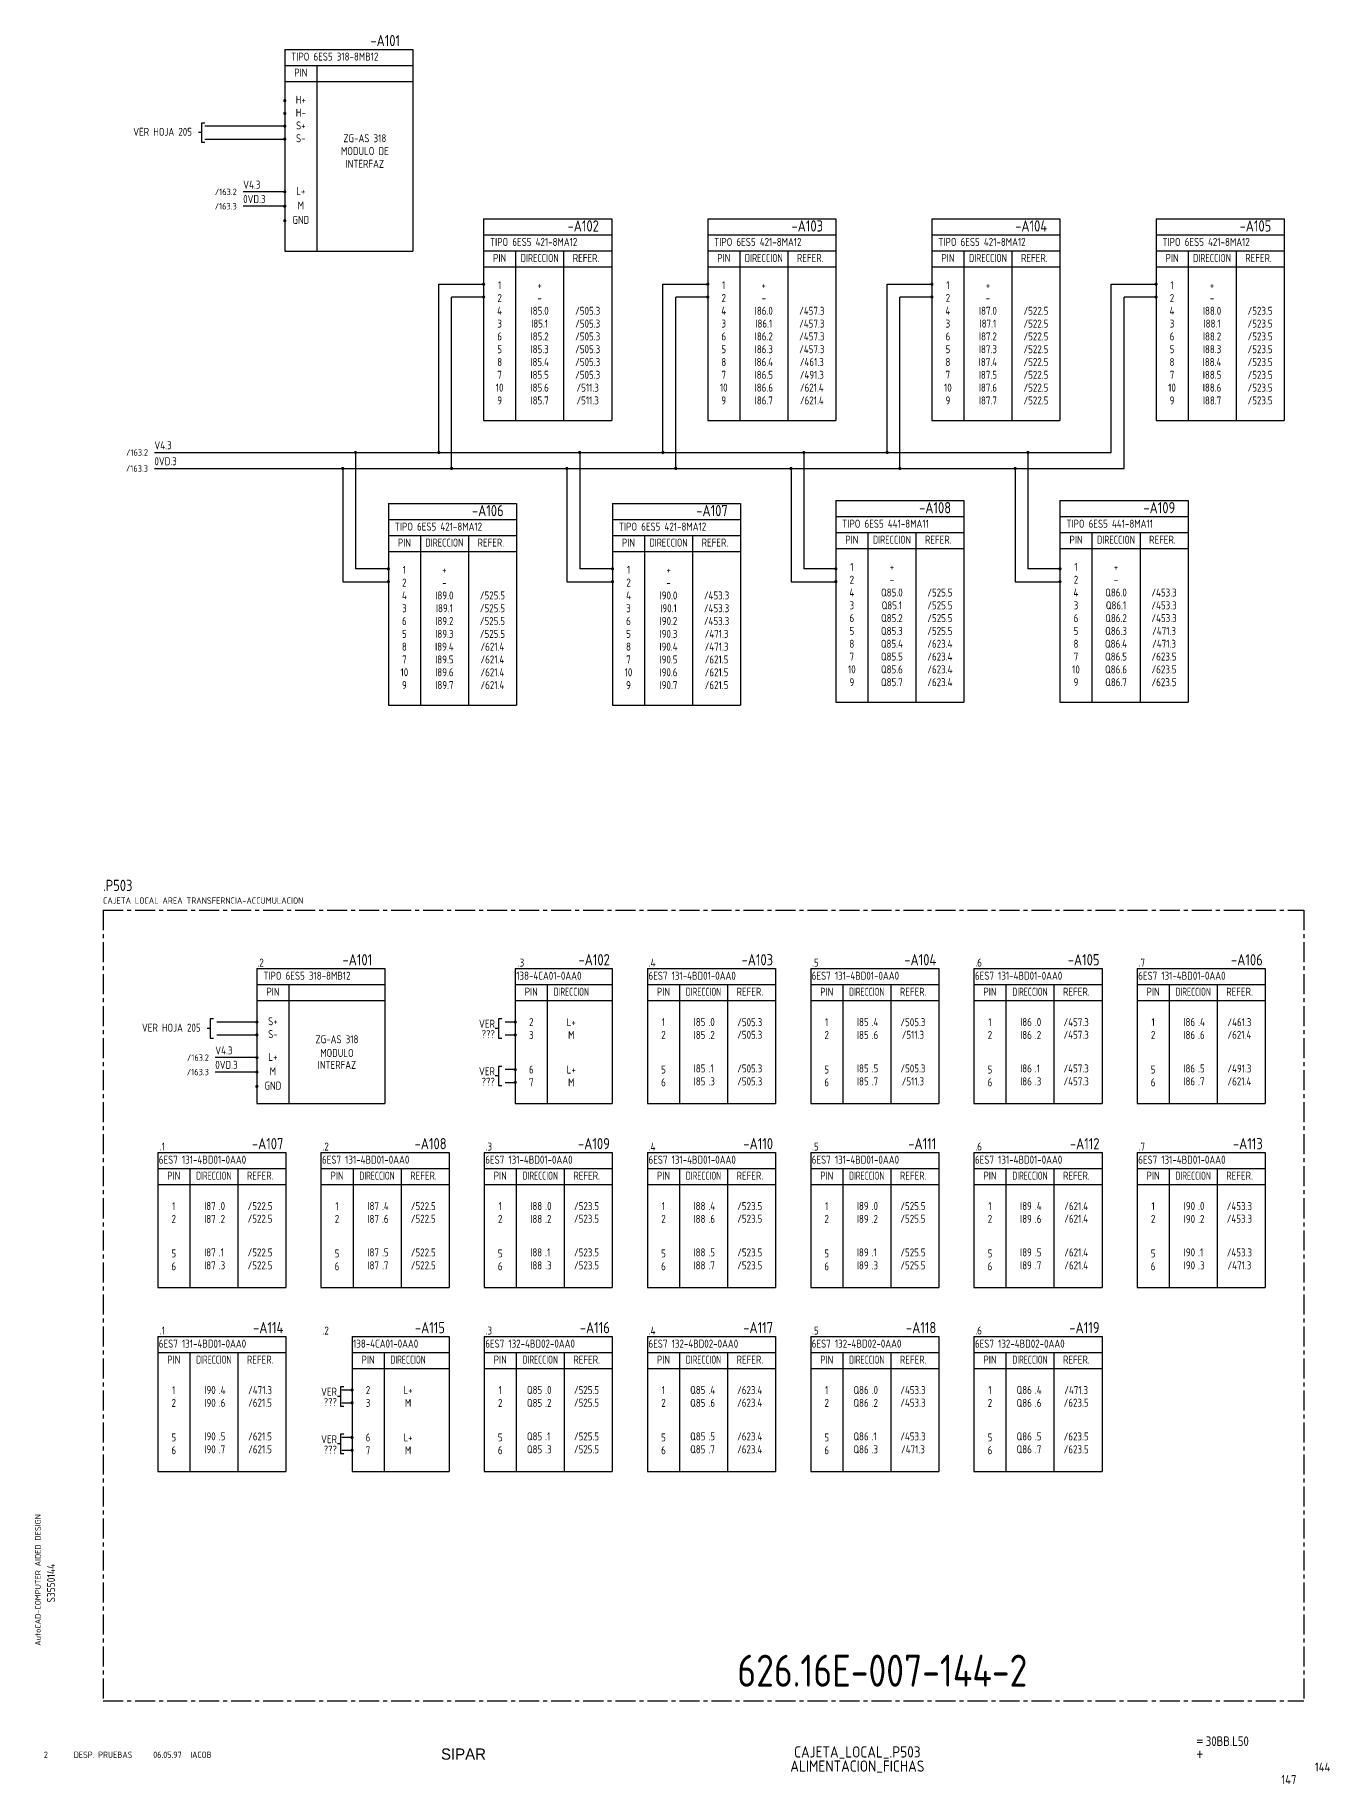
# Model space of a CAD drawing. Extents: x 10 to 1017, y 6 to 552.
# Drawn here: x 613 to 1017, y 6 to 552 of the extents above; entities that cross this region are included whole.
import ezdxf
from ezdxf.enums import TextEntityAlignment as Align

# ---------------------------------------------------------------- set-up
doc = ezdxf.new("R2010")
doc.units = 0
doc.header["$LTSCALE"] = 5
doc.header["$MEASUREMENT"] = 0
doc.linetypes.add('CENTER', pattern=[2, 1.25, -0.25, 0.25, -0.25])
doc.layers.get('0').update_dxf_attribs({"linetype": 'CONTINUOUS'})
doc.layers.add('CART', color=7, linetype='CONTINUOUS')
doc.styles.add('DIN', font='DIN.shx', dxfattribs={"width": 0.85})
doc.styles.add('N', font='ROMANS', dxfattribs={"width": 0.85, "height": 3})
doc.styles.add('X', font='UNIV.SHX', dxfattribs={"height": 3.5})

msp = doc.modelspace()

# ---------------------------------------------------------------- linework, layer by layer
at = {"color": 3}
for p, q in [((690.96, 547.46), (690.96, 484.46)), ((690.96, 547.46), (730.96, 547.46)), ((730.96, 547.46), (730.96, 484.46)), ((690.96, 542.46), (730.96, 542.46)), ((700.96, 542.46), (700.96, 484.46)), ((690.96, 537.46), (730.96, 537.46)), ((753.05, 494.56), (753.05, 431.56)), ((753.05, 494.56), (793.05, 494.56)), ((793.05, 494.56), (793.05, 431.56)), ((823.05, 494.56), (863.05, 494.56)), ((823.05, 494.56), (823.05, 431.56)), ((863.05, 494.56), (863.05, 431.56)), ((893.05, 494.56), (893.05, 431.56)), ((893.05, 494.56), (933.05, 494.56)), ((933.05, 494.56), (933.05, 431.56)), ((963.05, 494.56), (963.05, 431.56)), ((963.05, 494.56), (1003.05, 494.56)), ((1003.05, 494.56), (1003.05, 431.56)), ((753.05, 489.56), (793.05, 489.56)), ((823.05, 489.56), (863.05, 489.56)), ((893.05, 489.56), (933.05, 489.56)), ((963.05, 489.56), (1003.05, 489.56)), ((690.96, 484.46), (730.96, 484.46)), ((753.05, 484.56), (793.05, 484.56)), ((763.05, 484.56), (763.05, 431.56)), ((778.05, 484.56), (778.05, 431.56)), ((823.05, 484.56), (863.05, 484.56)), ((833.05, 484.56), (833.05, 431.56)), ((848.05, 484.56), (848.05, 431.56)), ((893.05, 484.56), (933.05, 484.56)), ((903.05, 484.56), (903.05, 431.56)), ((918.05, 484.56), (918.05, 431.56)), ((963.05, 484.56), (1003.05, 484.56)), ((973.05, 484.56), (973.05, 431.56)), ((988.05, 484.56), (988.05, 431.56)), ((753.05, 479.56), (793.05, 479.56)), ((823.05, 479.56), (863.05, 479.56)), ((893.05, 479.56), (933.05, 479.56)), ((963.05, 479.56), (1003.05, 479.56)), ((753.05, 431.56), (793.05, 431.56)), ((823.05, 431.56), (863.05, 431.56)), ((893.05, 431.56), (933.05, 431.56)), ((963.05, 431.56), (1003.05, 431.56)), ((723.3, 405.65), (723.3, 342.65)), ((723.3, 405.65), (763.3, 405.65)), ((763.3, 405.65), (763.3, 342.65)), ((793.3, 405.65), (793.3, 342.65)), ((793.3, 405.65), (833.3, 405.65)), ((833.3, 405.65), (833.3, 342.65)), ((863.05, 406.56), (903.05, 406.56)), ((863.05, 406.56), (863.05, 343.56)), ((903.05, 406.56), (903.05, 343.56)), ((933.05, 406.56), (973.05, 406.56)), ((933.05, 406.56), (933.05, 343.56)), ((973.05, 406.56), (973.05, 343.56)), ((723.3, 400.65), (763.3, 400.65)), ((793.3, 400.65), (833.3, 400.65)), ((863.05, 401.56), (903.05, 401.56)), ((933.05, 401.56), (973.05, 401.56)), ((723.3, 395.65), (763.3, 395.65)), ((733.3, 395.65), (733.3, 342.65)), ((748.3, 395.65), (748.3, 342.65)), ((793.3, 395.65), (833.3, 395.65)), ((803.3, 395.65), (803.3, 342.65)), ((818.3, 395.65), (818.3, 342.65)), ((863.05, 396.56), (903.05, 396.56)), ((873.05, 396.56), (873.05, 343.56)), ((888.05, 396.56), (888.05, 343.56)), ((933.05, 396.56), (973.05, 396.56)), ((943.05, 396.56), (943.05, 343.56)), ((958.05, 396.56), (958.05, 343.56)), ((723.3, 390.65), (763.3, 390.65)), ((793.3, 390.65), (833.3, 390.65)), ((863.05, 391.56), (903.05, 391.56)), ((933.05, 391.56), (973.05, 391.56)), ((723.3, 342.65), (763.3, 342.65)), ((793.3, 342.65), (833.3, 342.65)), ((863.05, 343.56), (903.05, 343.56)), ((933.05, 343.56), (973.05, 343.56)), ((682.25, 260.37), (682.25, 218.24)), ((682.25, 260.37), (722.25, 260.37)), ((722.25, 260.37), (722.25, 218.24)), ((762.93, 260.37), (762.93, 218.24)), ((762.93, 260.37), (793.24, 260.37)), ((793.24, 260.37), (793.24, 218.24)), ((804.22, 260.37), (804.22, 218.24)), ((804.22, 260.37), (844.22, 260.37)), ((844.22, 260.37), (844.22, 218.24)), ((855.2, 260.37), (855.2, 218.24)), ((855.2, 260.37), (895.2, 260.37)), ((895.2, 260.37), (895.2, 218.24)), ((906.18, 260.37), (906.18, 218.24)), ((906.18, 260.37), (946.18, 260.37)), ((946.18, 260.37), (946.18, 218.24)), ((957.15, 260.37), (957.15, 218.24)), ((957.15, 260.37), (997.15, 260.37)), ((997.15, 260.37), (997.15, 218.24)), ((682.25, 255.37), (722.25, 255.37)), ((692.25, 255.37), (692.25, 218.24)), ((762.93, 255.37), (793.24, 255.37)), ((772.93, 255.37), (772.93, 218.24)), ((804.22, 255.37), (844.22, 255.37)), ((814.22, 255.37), (814.22, 218.24)), ((829.22, 255.37), (829.22, 218.24)), ((855.2, 255.37), (895.2, 255.37)), ((865.2, 255.37), (865.2, 218.24)), ((880.2, 255.37), (880.2, 218.24)), ((906.18, 255.37), (946.18, 255.37)), ((916.18, 255.37), (916.18, 218.24)), ((931.18, 255.37), (931.18, 218.24)), ((957.15, 255.37), (997.15, 255.37)), ((967.15, 255.37), (967.15, 218.24)), ((982.15, 255.37), (982.15, 218.24)), ((682.25, 250.37), (722.25, 250.37)), ((762.93, 250.37), (793.24, 250.37)), ((804.22, 250.37), (844.22, 250.37)), ((855.2, 250.37), (895.2, 250.37)), ((906.18, 250.37), (946.18, 250.37)), ((957.15, 250.37), (997.15, 250.37)), ((682.25, 218.24), (722.25, 218.24)), ((762.93, 218.24), (793.24, 218.24)), ((804.22, 218.24), (844.22, 218.24)), ((855.2, 218.24), (895.2, 218.24)), ((906.18, 218.24), (946.18, 218.24)), ((957.15, 218.24), (997.15, 218.24)), ((651.28, 202.91), (651.28, 160.78)), ((651.28, 202.91), (691.28, 202.91)), ((691.28, 202.91), (691.28, 160.78)), ((702.26, 202.91), (702.26, 160.78)), ((702.26, 202.91), (742.26, 202.91)), ((742.26, 202.91), (742.26, 160.78)), ((753.24, 202.91), (753.24, 160.78)), ((753.24, 202.91), (793.24, 202.91)), ((793.24, 202.91), (793.24, 160.78)), ((804.22, 202.91), (804.22, 160.78)), ((804.22, 202.91), (844.22, 202.91)), ((844.22, 202.91), (844.22, 160.78)), ((855.2, 202.91), (855.2, 160.78)), ((855.2, 202.91), (895.2, 202.91)), ((895.2, 202.91), (895.2, 160.78)), ((906.18, 202.91), (906.18, 160.78)), ((906.18, 202.91), (946.18, 202.91)), ((946.18, 202.91), (946.18, 160.78)), ((957.15, 202.91), (957.15, 160.78)), ((957.15, 202.91), (997.15, 202.91)), ((997.15, 202.91), (997.15, 160.78)), ((651.28, 197.91), (691.28, 197.91)), ((661.28, 197.91), (661.28, 160.78)), ((676.28, 197.91), (676.28, 160.78)), ((702.26, 197.91), (742.26, 197.91)), ((712.26, 197.91), (712.26, 160.78)), ((727.26, 197.91), (727.26, 160.78)), ((753.24, 197.91), (793.24, 197.91)), ((763.24, 197.91), (763.24, 160.78)), ((778.24, 197.91), (778.24, 160.78)), ((804.22, 197.91), (844.22, 197.91)), ((814.22, 197.91), (814.22, 160.78)), ((829.22, 197.91), (829.22, 160.78)), ((855.2, 197.91), (895.2, 197.91)), ((865.2, 197.91), (865.2, 160.78)), ((880.2, 197.91), (880.2, 160.78)), ((906.18, 197.91), (946.18, 197.91)), ((916.18, 197.91), (916.18, 160.78)), ((931.18, 197.91), (931.18, 160.78)), ((957.15, 197.91), (997.15, 197.91)), ((967.15, 197.91), (967.15, 160.78)), ((982.15, 197.91), (982.15, 160.78)), ((651.28, 192.91), (691.28, 192.91)), ((702.26, 192.91), (742.26, 192.91)), ((753.24, 192.91), (793.24, 192.91)), ((804.22, 192.91), (844.22, 192.91)), ((855.2, 192.91), (895.2, 192.91)), ((906.18, 192.91), (946.18, 192.91)), ((957.15, 192.91), (997.15, 192.91)), ((651.28, 160.78), (691.28, 160.78)), ((702.26, 160.78), (742.26, 160.78)), ((753.24, 160.78), (793.24, 160.78)), ((804.22, 160.78), (844.22, 160.78)), ((855.2, 160.78), (895.2, 160.78)), ((906.18, 160.78), (946.18, 160.78)), ((957.15, 160.78), (997.15, 160.78)), ((651.28, 145.45), (651.28, 103.31)), ((651.28, 145.45), (691.28, 145.45)), ((691.28, 145.45), (691.28, 103.31)), ((711.95, 145.45), (711.95, 103.31)), ((711.95, 145.45), (742.26, 145.45)), ((742.26, 145.45), (742.26, 103.31)), ((753.24, 145.45), (753.24, 103.31)), ((753.24, 145.45), (793.24, 145.45)), ((793.24, 145.45), (793.24, 103.31)), ((804.22, 145.45), (804.22, 103.31)), ((804.22, 145.45), (844.22, 145.45)), ((844.22, 145.45), (844.22, 103.31)), ((855.2, 145.45), (855.2, 103.31)), ((855.2, 145.45), (895.2, 145.45)), ((895.2, 145.45), (895.2, 103.31)), ((906.18, 145.45), (906.18, 103.31)), ((906.18, 145.45), (946.18, 145.45)), ((946.18, 145.45), (946.18, 103.31)), ((651.28, 140.45), (691.28, 140.45)), ((661.28, 140.45), (661.28, 103.31)), ((676.28, 140.45), (676.28, 103.31)), ((711.95, 140.45), (742.26, 140.45)), ((721.95, 140.45), (721.95, 103.31)), ((753.24, 140.45), (793.24, 140.45)), ((763.24, 140.45), (763.24, 103.31)), ((778.24, 140.45), (778.24, 103.31)), ((804.22, 140.45), (844.22, 140.45)), ((814.22, 140.45), (814.22, 103.31)), ((829.22, 140.45), (829.22, 103.31)), ((855.2, 140.45), (895.2, 140.45)), ((865.2, 140.45), (865.2, 103.31)), ((880.2, 140.45), (880.2, 103.31)), ((906.18, 140.45), (946.18, 140.45)), ((916.18, 140.45), (916.18, 103.31)), ((931.18, 140.45), (931.18, 103.31)), ((711.95, 135.45), (742.26, 135.45)), ((753.24, 135.45), (793.24, 135.45)), ((804.22, 135.45), (844.22, 135.45)), ((855.2, 135.45), (895.2, 135.45)), ((906.18, 135.45), (946.18, 135.45)), ((651.28, 103.31), (691.28, 103.31)), ((711.95, 103.31), (742.26, 103.31)), ((753.24, 103.31), (793.24, 103.31)), ((804.22, 103.31), (844.22, 103.31)), ((855.2, 103.31), (895.2, 103.31)), ((906.18, 103.31), (946.18, 103.31))]:
    msp.add_line(p, q, dxfattribs=at)
for p, q in [((664.96, 524.46), (664.96, 518.46)), ((665.96, 524.46), (664.96, 524.46)), ((664.96, 521.46), (663.96, 521.46)), ((690.96, 523.46), (665.96, 523.46)), ((665.96, 519.46), (690.96, 519.46)), ((664.96, 518.46), (665.96, 518.46)), ((690.96, 502.96), (677.96, 502.96)), ((690.96, 498.46), (677.96, 498.46)), ((739.05, 421.56), (739.05, 474.11)), ((739.05, 474.11), (753.05, 474.11)), ((743.05, 416.56), (743.05, 470.11)), ((753.05, 470.11), (743.05, 470.11)), ((809.05, 421.56), (809.05, 474.11)), ((809.05, 474.11), (823.05, 474.11)), ((813.05, 416.56), (813.05, 470.11)), ((823.05, 470.11), (813.05, 470.11)), ((879.05, 421.56), (879.05, 474.11)), ((879.05, 474.11), (893.05, 474.11)), ((883.05, 416.56), (883.05, 470.11)), ((893.05, 470.11), (883.05, 470.11)), ((949.05, 421.56), (949.05, 474.11)), ((949.05, 474.11), (963.05, 474.11)), ((953.05, 416.56), (953.05, 470.11)), ((963.05, 470.11), (953.05, 470.11)), ((650.24, 421.56), (949.05, 421.56)), ((713.05, 421.56), (713.05, 385.2)), ((783.05, 421.56), (783.05, 385.2)), ((853.05, 421.56), (853.05, 385.2)), ((923.05, 421.56), (923.05, 385.2)), ((650.24, 416.56), (953.05, 416.56)), ((709.05, 416.56), (709.05, 381.2)), ((779.05, 416.56), (779.05, 381.2)), ((849.05, 416.56), (849.05, 381.2)), ((919.05, 416.56), (919.05, 381.2)), ((723.05, 385.2), (713.05, 385.2)), ((793.05, 385.2), (783.05, 385.2)), ((863.05, 385.2), (853.05, 385.2)), ((933.05, 385.2), (923.05, 385.2)), ((709.05, 381.2), (723.05, 381.2)), ((779.05, 381.2), (793.05, 381.2)), ((849.05, 381.2), (863.05, 381.2)), ((919.05, 381.2), (933.05, 381.2)), ((667.67, 241.64), (666.67, 241.64)), ((667.67, 244.64), (667.67, 238.64)), ((668.67, 244.64), (667.67, 244.64)), ((682.25, 243.64), (669.75, 243.64)), ((757.7, 241.64), (756.7, 241.64)), ((757.7, 244.64), (757.7, 238.64)), ((758.7, 244.64), (757.7, 244.64)), ((762.93, 243.64), (759.8, 243.64)), ((667.67, 238.64), (668.67, 238.64)), ((669.75, 239.64), (682.25, 239.64)), ((757.7, 238.64), (758.7, 238.64)), ((759.8, 239.64), (762.93, 239.64)), ((682.25, 232.53), (669.25, 232.53)), ((757.7, 229.8), (757.7, 223.8)), ((758.7, 229.8), (757.7, 229.8)), ((682.25, 228.03), (669.25, 228.03)), ((757.7, 226.8), (756.7, 226.8)), ((762.93, 228.8), (759.8, 228.8)), ((759.8, 224.8), (762.93, 224.8)), ((757.7, 223.8), (758.7, 223.8)), ((708.38, 126.72), (707.38, 126.72)), ((708.38, 129.72), (708.38, 123.72)), ((709.38, 129.72), (708.38, 129.72)), ((711.95, 128.72), (708.82, 128.72)), ((708.38, 123.72), (709.38, 123.72)), ((708.82, 124.72), (711.95, 124.72)), ((708.38, 114.88), (708.38, 108.88)), ((709.38, 114.88), (708.38, 114.88)), ((708.38, 111.88), (707.38, 111.88)), ((711.95, 113.88), (708.82, 113.88)), ((708.82, 109.88), (711.95, 109.88)), ((708.38, 108.88), (709.38, 108.88))]:
    msp.add_line(p, q)
at = {"color": 3, "linetype": 'CENTER'}
for p, q in [((634.19, 278.59), (1009.19, 278.59)), ((634.19, 278.59), (634.19, 31.63)), ((1009.19, 278.59), (1009.19, 31.63)), ((634.19, 31.63), (1009.19, 31.63))]:
    msp.add_line(p, q, dxfattribs=at)
at = {"linetype": 'Continuous', "const_width": 0.5}
for points in [[(690.71, 531.46, 1), (691.21, 531.46, 1)], [(690.71, 527.46, 1), (691.21, 527.46, 1)], [(690.71, 523.46, 1), (691.21, 523.46, 1)], [(690.71, 519.46, 1), (691.21, 519.46, 1)], [(690.71, 502.96, 1), (691.21, 502.96, 1)], [(690.71, 498.46, 1), (691.21, 498.46, 1)], [(690.71, 493.96, 1), (691.21, 493.96, 1)], [(752.8, 474.11, -1), (753.3, 474.11, -1)], [(752.8, 470.11, -1), (753.3, 470.11, -1)], [(822.8, 474.11, -1), (823.3, 474.11, -1)], [(822.8, 470.11, -1), (823.3, 470.11, -1)], [(892.8, 474.11, -1), (893.3, 474.11, -1)], [(892.8, 470.11, -1), (893.3, 470.11, -1)], [(962.8, 474.11, -1), (963.3, 474.11, -1)], [(962.8, 470.11, -1), (963.3, 470.11, -1)], [(723.05, 385.2, -1), (723.55, 385.2, -1)], [(793.05, 385.2, -1), (793.55, 385.2, -1)], [(862.8, 385.2, -1), (863.3, 385.2, -1)], [(932.8, 385.2, -1), (933.3, 385.2, -1)], [(723.05, 381.2, -1), (723.55, 381.2, -1)], [(793.05, 381.2, -1), (793.55, 381.2, -1)], [(862.8, 381.2, -1), (863.3, 381.2, -1)], [(932.8, 381.2, -1), (933.3, 381.2, -1)], [(682, 243.64, 1), (682.5, 243.64, 1)], [(762.68, 243.64, 1), (763.18, 243.64, 1)], [(682, 239.64, 1), (682.5, 239.64, 1)], [(762.68, 239.64, 1), (763.18, 239.64, 1)], [(682, 232.53, 1), (682.5, 232.53, 1)], [(682, 228.03, 1), (682.5, 228.03, 1)], [(682, 223.53, 1), (682.5, 223.53, 1)], [(762.68, 228.8, 1), (763.18, 228.8, 1)], [(762.68, 224.8, 1), (763.18, 224.8, 1)], [(711.7, 128.72, 1), (712.2, 128.72, 1)], [(711.7, 124.72, 1), (712.2, 124.72, 1)], [(711.7, 113.88, 1), (712.2, 113.88, 1)], [(711.7, 109.88, 1), (712.2, 109.88, 1)]]:
    msp.add_lwpolyline(points, format="xyb", close=True, dxfattribs=at)
at = {"const_width": 0.5}
for points in [[(712.8, 421.56, -1), (713.3, 421.56, -1)], [(738.8, 421.56, -1), (739.3, 421.56, -1)], [(782.8, 421.56, -1), (783.3, 421.56, -1)], [(808.8, 421.56, -1), (809.3, 421.56, -1)], [(852.8, 421.56, -1), (853.3, 421.56, -1)], [(878.8, 421.56, -1), (879.3, 421.56, -1)], [(922.8, 421.56, -1), (923.3, 421.56, -1)], [(708.8, 416.56, -1), (709.3, 416.56, -1)], [(742.8, 416.56, -1), (743.3, 416.56, -1)], [(778.8, 416.56, -1), (779.3, 416.56, -1)], [(812.8, 416.56, -1), (813.3, 416.56, -1)], [(848.8, 416.56, -1), (849.3, 416.56, -1)], [(882.8, 416.56, -1), (883.3, 416.56, -1)], [(918.8, 416.56, -1), (919.3, 416.56, -1)]]:
    msp.add_lwpolyline(points, format="xyb", close=True, dxfattribs=at)

# ---------------------------------------------------------------- texts
at = {"color": 3, "style": 'DIN', "width": 0.85}
for s, p in [('-A101', (726.96, 548.46)), ('-A102', (789.05, 490.56)), ('-A103', (859.05, 490.56)), ('-A104', (929.05, 490.56)), ('-A105', (999.05, 490.56)), ('-A106', (759.3, 401.65)), ('-A107', (829.3, 401.65)), ('-A108', (899.05, 402.56)), ('-A109', (969.05, 402.56)), ('-A101', (718.25, 261.37)), ('-A102', (792.47, 261.37)), ('-A103', (843.45, 261.37)), ('-A104', (894.42, 261.37)), ('-A105', (945.4, 261.37)), ('-A106', (996.38, 261.37)), ('-A107', (690.51, 203.91)), ('-A108', (741.49, 203.91)), ('-A109', (792.47, 203.91)), ('-A110', (843.45, 203.91)), ('-A111', (894.42, 203.91)), ('-A112', (945.4, 203.91)), ('-A113', (996.38, 203.91)), ('-A114', (690.51, 146.45)), ('-A115', (740.98, 146.45)), ('-A116', (792.47, 146.45)), ('-A117', (843.45, 146.45)), ('-A118', (894.42, 146.45)), ('-A119', (945.4, 146.45))]:
    msp.add_text(s, height=3.5, dxfattribs=at).set_placement(p, align=Align.RIGHT)
at = {"style": 'DIN', "width": 0.85}
for s, height, p in [('TIPO 6ES5 318-8MB12', 2.5, (692.96, 543.96)), ('V4.3', 2.5, (677.96, 503.96)), ('0VD.3', 2.5, (677.96, 499.46)), ('TIPO 6ES5 421-8MA12', 2.5, (755.05, 486.06)), ('TIPO 6ES5 421-8MA12', 2.5, (825.05, 486.06)), ('TIPO 6ES5 421-8MA12', 2.5, (895.05, 486.06)), ('TIPO 6ES5 421-8MA12', 2.5, (965.05, 486.06)), ('V4.3', 2.5, (650.24, 422.56)), ('0VD.3', 2.5, (650.24, 417.56)), ('TIPO 6ES5 421-8MA12', 2.5, (725.3, 397.15)), ('TIPO 6ES5 421-8MA12', 2.5, (795.3, 397.15)), ('TIPO 6ES5 441-8MA11', 2.5, (865.05, 398.06)), ('TIPO 6ES5 441-8MA11', 2.5, (935.05, 398.06)), ('CAJETA LOCAL AREA TRANSFERNCIA-ACCUMULACION', 2, (634.19, 280.59)), ('TIPO 6ES5 318-8MB12', 2.5, (684.25, 256.87)), ('138-4CA01-0AA0', 2.5, (763.25, 256.87)), ('6ES7 131-4BD01-0AA0', 2.5, (804.54, 256.87)), ('6ES7 131-4BD01-0AA0', 2.5, (855.52, 256.87)), ('6ES7 131-4BD01-0AA0', 2.5, (906.5, 256.87)), ('6ES7 131-4BD01-0AA0', 2.5, (957.48, 256.87)), ('.0', 2.5, (823.25, 242.41)), ('.2', 2.5, (823.25, 238.37)), ('.4', 2.5, (874.23, 242.41)), ('.6', 2.5, (874.23, 238.37)), ('.0', 2.5, (925.21, 242.41)), ('.2', 2.5, (925.21, 238.37)), ('.4', 2.5, (976.19, 242.41)), ('.6', 2.5, (976.19, 238.37)), ('V4.3', 2.5, (669.25, 233.53)), ('0VD.3', 2.5, (669.25, 229.03)), ('.1', 2.5, (823.25, 227.92)), ('.5', 2.5, (874.23, 227.92)), ('.1', 2.5, (925.21, 227.92)), ('.5', 2.5, (976.19, 227.92)), ('.3', 2.5, (823.25, 223.88)), ('.7', 2.5, (874.23, 223.88)), ('.3', 2.5, (925.21, 223.88)), ('.7', 2.5, (976.19, 223.88)), ('6ES7 131-4BD01-0AA0', 2.5, (651.61, 199.41)), ('6ES7 131-4BD01-0AA0', 2.5, (702.58, 199.41)), ('6ES7 131-4BD01-0AA0', 2.5, (753.56, 199.41)), ('6ES7 131-4BD01-0AA0', 2.5, (804.54, 199.41)), ('6ES7 131-4BD01-0AA0', 2.5, (855.52, 199.41)), ('6ES7 131-4BD01-0AA0', 2.5, (906.5, 199.41)), ('6ES7 131-4BD01-0AA0', 2.5, (957.48, 199.41)), ('.0', 2.5, (670.32, 184.95)), ('.4', 2.5, (721.3, 184.95)), ('.0', 2.5, (772.27, 184.95)), ('.4', 2.5, (823.25, 184.95)), ('.0', 2.5, (874.23, 184.95)), ('.4', 2.5, (925.21, 184.95)), ('.0', 2.5, (976.19, 184.95)), ('.2', 2.5, (670.32, 180.91)), ('.6', 2.5, (721.3, 180.91)), ('.2', 2.5, (772.27, 180.91)), ('.6', 2.5, (823.25, 180.91)), ('.2', 2.5, (874.23, 180.91)), ('.6', 2.5, (925.21, 180.91)), ('.2', 2.5, (976.19, 180.91)), ('.1', 2.5, (670.32, 170.46)), ('.5', 2.5, (721.3, 170.46)), ('.1', 2.5, (772.27, 170.46)), ('.5', 2.5, (823.25, 170.46)), ('.1', 2.5, (874.23, 170.46)), ('.5', 2.5, (925.21, 170.46)), ('.1', 2.5, (976.19, 170.46)), ('.3', 2.5, (670.32, 166.41)), ('.7', 2.5, (721.3, 166.41)), ('.3', 2.5, (772.27, 166.41)), ('.7', 2.5, (823.25, 166.41)), ('.3', 2.5, (874.23, 166.41)), ('.7', 2.5, (925.21, 166.41)), ('.3', 2.5, (976.19, 166.41)), ('6ES7 131-4BD01-0AA0', 2.5, (651.61, 141.95)), ('138-4CA01-0AA0', 2.5, (712.27, 141.95)), ('6ES7 132-4BD02-0AA0', 2.5, (753.56, 141.95)), ('6ES7 132-4BD02-0AA0', 2.5, (804.54, 141.95)), ('6ES7 132-4BD02-0AA0', 2.5, (855.52, 141.95)), ('6ES7 132-4BD02-0AA0', 2.5, (906.5, 141.95)), ('.4', 2.5, (670.32, 127.49)), ('.6', 2.5, (670.32, 123.45)), ('.0', 2.5, (772.27, 127.49)), ('.2', 2.5, (772.27, 123.45)), ('.4', 2.5, (823.25, 127.49)), ('.6', 2.5, (823.25, 123.45)), ('.0', 2.5, (874.23, 127.49)), ('.2', 2.5, (874.23, 123.45)), ('.4', 2.5, (925.21, 127.49)), ('.6', 2.5, (925.21, 123.45)), ('.5', 2.5, (670.32, 112.99)), ('.1', 2.5, (772.27, 112.99)), ('.5', 2.5, (823.25, 112.99)), ('.1', 2.5, (874.23, 112.99)), ('.5', 2.5, (925.21, 112.99)), ('.7', 2.5, (670.32, 108.95)), ('.3', 2.5, (772.27, 108.95)), ('.7', 2.5, (823.25, 108.95)), ('.3', 2.5, (874.23, 108.95)), ('.7', 2.5, (925.21, 108.95))]:
    msp.add_text(s, height=height, dxfattribs=at).set_placement(p)
at = {"style": 'DIN'}
for s, width, p in [('PIN', 0.85, (695.96, 538.96)), ('H+', 0.85, (695.96, 530.46)), ('H-', 0.85, (695.96, 526.46)), ('S+', 0.85, (695.96, 522.46)), ('S-', 0.85, (695.96, 518.46)), ('ZG-AS 318', 0.85, (715.96, 518.46)), ('MODULO DE', 0.85, (715.96, 514.46)), ('INTERFAZ', 0.85, (715.96, 510.46)), ('L+', 0.85, (695.96, 501.96)), ('M', 0.85, (695.96, 497.46)), ('GND', 0.85, (695.96, 492.96)), ('PIN', 0.85, (758.05, 481.06)), ('DIRECCION', 0.75, (770.55, 481.06)), ('REFER.', 0.85, (785.05, 481.06)), ('PIN', 0.85, (828.05, 481.06)), ('DIRECCION', 0.75, (840.55, 481.06)), ('REFER.', 0.85, (855.05, 481.06)), ('PIN', 0.85, (898.05, 481.06)), ('DIRECCION', 0.75, (910.55, 481.06)), ('REFER.', 0.85, (925.05, 481.06)), ('PIN', 0.85, (968.05, 481.06)), ('DIRECCION', 0.75, (980.55, 481.06)), ('REFER.', 0.85, (995.05, 481.06)), ('2', 0.85, (758.05, 468.56)), ('1', 0.85, (758.05, 472.56)), ('+', 0.85, (770.55, 472.56)), ('2', 0.85, (828.05, 468.56)), ('1', 0.85, (828.05, 472.56)), ('+', 0.85, (840.55, 472.56)), ('2', 0.85, (898.05, 468.56)), ('1', 0.85, (898.05, 472.56)), ('+', 0.85, (910.55, 472.56)), ('2', 0.85, (968.05, 468.56)), ('1', 0.85, (968.05, 472.56)), ('+', 0.85, (980.55, 472.56)), ('4', 0.85, (758.05, 464.56)), ('I85.0', 0.85, (770.55, 464.56)), ('-', 0.85, (770.55, 468.56)), ('/505.3', 0.85, (785.55, 464.56)), ('4', 0.85, (828.05, 464.56)), ('I86.0', 0.85, (840.55, 464.56)), ('-', 0.85, (840.55, 468.56)), ('/457.3', 0.85, (855.55, 464.56)), ('4', 0.85, (898.05, 464.56)), ('I87.0', 0.85, (910.55, 464.56)), ('-', 0.85, (910.55, 468.56)), ('/522.5', 0.85, (925.55, 464.56)), ('4', 0.85, (968.05, 464.56)), ('I88.0', 0.85, (980.55, 464.56)), ('-', 0.85, (980.55, 468.56)), ('/523.5', 0.85, (995.55, 464.56)), ('3', 0.85, (758.05, 460.56)), ('6', 0.85, (758.05, 456.56)), ('I85.2', 0.85, (770.55, 456.56)), ('I85.1', 0.85, (770.55, 460.56)), ('/505.3', 0.85, (785.55, 460.56)), ('/505.3', 0.85, (785.55, 456.56)), ('3', 0.85, (828.05, 460.56)), ('6', 0.85, (828.05, 456.56)), ('I86.2', 0.85, (840.55, 456.56)), ('I86.1', 0.85, (840.55, 460.56)), ('/457.3', 0.85, (855.55, 460.56)), ('/457.3', 0.85, (855.55, 456.56)), ('3', 0.85, (898.05, 460.56)), ('6', 0.85, (898.05, 456.56)), ('I87.2', 0.85, (910.55, 456.56)), ('I87.1', 0.85, (910.55, 460.56)), ('/522.5', 0.85, (925.55, 460.56)), ('/522.5', 0.85, (925.55, 456.56)), ('3', 0.85, (968.05, 460.56)), ('6', 0.85, (968.05, 456.56)), ('I88.2', 0.85, (980.55, 456.56)), ('I88.1', 0.85, (980.55, 460.56)), ('/523.5', 0.85, (995.55, 460.56)), ('/523.5', 0.85, (995.55, 456.56)), ('5', 0.85, (758.05, 452.56)), ('I85.3', 0.85, (770.55, 452.56)), ('/505.3', 0.85, (785.55, 452.56)), ('5', 0.85, (828.05, 452.56)), ('I86.3', 0.85, (840.55, 452.56)), ('/457.3', 0.85, (855.55, 452.56)), ('5', 0.85, (898.05, 452.56)), ('I87.3', 0.85, (910.55, 452.56)), ('/522.5', 0.85, (925.55, 452.56)), ('5', 0.85, (968.05, 452.56)), ('I88.3', 0.85, (980.55, 452.56)), ('/523.5', 0.85, (995.55, 452.56)), ('8', 0.85, (758.05, 448.56)), ('I85.4', 0.85, (770.55, 448.56)), ('/505.3', 0.85, (785.55, 448.56)), ('8', 0.85, (828.05, 448.56)), ('I86.4', 0.85, (840.55, 448.56)), ('/461.3', 0.85, (855.55, 448.56)), ('8', 0.85, (898.05, 448.56)), ('I87.4', 0.85, (910.55, 448.56)), ('/522.5', 0.85, (925.55, 448.56)), ('8', 0.85, (968.05, 448.56)), ('I88.4', 0.85, (980.55, 448.56)), ('/523.5', 0.85, (995.55, 448.56)), ('10', 0.85, (758.05, 440.56)), ('7', 0.85, (758.05, 444.56)), ('I85.5', 0.85, (770.55, 444.56)), ('I85.6', 0.85, (770.55, 440.56)), ('/505.3', 0.85, (785.55, 444.56)), ('/511.3', 0.85, (785.55, 440.56)), ('10', 0.85, (828.05, 440.56)), ('7', 0.85, (828.05, 444.56)), ('I86.5', 0.85, (840.55, 444.56)), ('I86.6', 0.85, (840.55, 440.56)), ('/491.3', 0.85, (855.55, 444.56)), ('/621.4', 0.85, (855.55, 440.56)), ('10', 0.85, (898.05, 440.56)), ('7', 0.85, (898.05, 444.56)), ('I87.5', 0.85, (910.55, 444.56)), ('I87.6', 0.85, (910.55, 440.56)), ('/522.5', 0.85, (925.55, 444.56)), ('/522.5', 0.85, (925.55, 440.56)), ('10', 0.85, (968.05, 440.56)), ('7', 0.85, (968.05, 444.56)), ('I88.5', 0.85, (980.55, 444.56)), ('I88.6', 0.85, (980.55, 440.56)), ('/523.5', 0.85, (995.55, 444.56)), ('/523.5', 0.85, (995.55, 440.56)), ('9', 0.85, (758.05, 436.56)), ('I85.7', 0.85, (770.55, 436.56)), ('/511.3', 0.85, (785.55, 436.56)), ('9', 0.85, (828.05, 436.56)), ('I86.7', 0.85, (840.55, 436.56)), ('/621.4', 0.85, (855.55, 436.56)), ('9', 0.85, (898.05, 436.56)), ('I87.7', 0.85, (910.55, 436.56)), ('/522.5', 0.85, (925.55, 436.56)), ('9', 0.85, (968.05, 436.56)), ('I88.7', 0.85, (980.55, 436.56)), ('/523.5', 0.85, (995.55, 436.56)), ('PIN', 0.85, (728.3, 392.15)), ('DIRECCION', 0.75, (740.8, 392.15)), ('REFER.', 0.85, (755.3, 392.15)), ('PIN', 0.85, (798.3, 392.15)), ('DIRECCION', 0.75, (810.8, 392.15)), ('REFER.', 0.85, (825.3, 392.15)), ('PIN', 0.85, (868.05, 393.06)), ('DIRECCION', 0.75, (880.55, 393.06)), ('REFER.', 0.85, (895.05, 393.06)), ('PIN', 0.85, (938.05, 393.06)), ('DIRECCION', 0.75, (950.55, 393.06)), ('REFER.', 0.85, (965.05, 393.06)), ('1', 0.85, (728.3, 383.65)), ('+', 0.85, (740.8, 383.65)), ('1', 0.85, (798.3, 383.65)), ('+', 0.85, (810.8, 383.65)), ('2', 0.85, (868.05, 380.56)), ('1', 0.85, (868.05, 384.56)), ('+', 0.85, (880.55, 384.56)), ('2', 0.85, (938.05, 380.56)), ('1', 0.85, (938.05, 384.56)), ('+', 0.85, (950.55, 384.56)), ('4', 0.85, (728.3, 375.65)), ('2', 0.85, (728.3, 379.65)), ('I89.0', 0.85, (740.8, 375.65)), ('-', 0.85, (740.8, 379.65)), ('/525.5', 0.85, (755.8, 375.65)), ('4', 0.85, (798.3, 375.65)), ('2', 0.85, (798.3, 379.65)), ('I90.0', 0.85, (810.8, 375.65)), ('-', 0.85, (810.8, 379.65)), ('/453.3', 0.85, (825.8, 375.65)), ('4', 0.85, (868.05, 376.56)), ('Q85.0', 0.85, (880.55, 376.56)), ('-', 0.85, (880.55, 380.56)), ('/525.5', 0.85, (895.55, 376.56)), ('4', 0.85, (938.05, 376.56)), ('Q86.0', 0.85, (950.55, 376.56)), ('-', 0.85, (950.55, 380.56)), ('/453.3', 0.85, (965.55, 376.56)), ('3', 0.85, (728.3, 371.65)), ('I89.1', 0.85, (740.8, 371.65)), ('/525.5', 0.85, (755.8, 371.65)), ('3', 0.85, (798.3, 371.65)), ('I90.1', 0.85, (810.8, 371.65)), ('/453.3', 0.85, (825.8, 371.65)), ('3', 0.85, (868.05, 372.56)), ('Q85.1', 0.85, (880.55, 372.56)), ('/525.5', 0.85, (895.55, 372.56)), ('3', 0.85, (938.05, 372.56)), ('Q86.1', 0.85, (950.55, 372.56)), ('/453.3', 0.85, (965.55, 372.56)), ('6', 0.85, (728.3, 367.65)), ('5', 0.85, (728.3, 363.65)), ('I89.3', 0.85, (740.8, 363.65)), ('I89.2', 0.85, (740.8, 367.65)), ('/525.5', 0.85, (755.8, 367.65)), ('/525.5', 0.85, (755.8, 363.65)), ('6', 0.85, (798.3, 367.65)), ('5', 0.85, (798.3, 363.65)), ('I90.3', 0.85, (810.8, 363.65)), ('I90.2', 0.85, (810.8, 367.65)), ('/453.3', 0.85, (825.8, 367.65)), ('/471.3', 0.85, (825.8, 363.65)), ('6', 0.85, (868.05, 368.56)), ('5', 0.85, (868.05, 364.56)), ('Q85.3', 0.85, (880.55, 364.56)), ('Q85.2', 0.85, (880.55, 368.56)), ('/525.5', 0.85, (895.55, 368.56)), ('/525.5', 0.85, (895.55, 364.56)), ('6', 0.85, (938.05, 368.56)), ('5', 0.85, (938.05, 364.56)), ('Q86.3', 0.85, (950.55, 364.56)), ('Q86.2', 0.85, (950.55, 368.56)), ('/453.3', 0.85, (965.55, 368.56)), ('/471.3', 0.85, (965.55, 364.56)), ('8', 0.85, (728.3, 359.65)), ('I89.4', 0.85, (740.8, 359.65)), ('/621.4', 0.85, (755.8, 359.65)), ('8', 0.85, (798.3, 359.65)), ('I90.4', 0.85, (810.8, 359.65)), ('/471.3', 0.85, (825.8, 359.65)), ('8', 0.85, (868.05, 360.56)), ('Q85.4', 0.85, (880.55, 360.56)), ('/623.4', 0.85, (895.55, 360.56)), ('8', 0.85, (938.05, 360.56)), ('Q86.4', 0.85, (950.55, 360.56)), ('/471.3', 0.85, (965.55, 360.56)), ('7', 0.85, (728.3, 355.65)), ('I89.5', 0.85, (740.8, 355.65)), ('/621.4', 0.85, (755.8, 355.65)), ('7', 0.85, (798.3, 355.65)), ('I90.5', 0.85, (810.8, 355.65)), ('/621.5', 0.85, (825.8, 355.65)), ('7', 0.85, (868.05, 356.56)), ('Q85.5', 0.85, (880.55, 356.56)), ('/623.4', 0.85, (895.55, 356.56)), ('7', 0.85, (938.05, 356.56)), ('Q86.5', 0.85, (950.55, 356.56)), ('/623.5', 0.85, (965.55, 356.56)), ('10', 0.85, (728.3, 351.65)), ('9', 0.85, (728.3, 347.65)), ('I89.6', 0.85, (740.8, 351.65)), ('I89.7', 0.85, (740.8, 347.65)), ('/621.4', 0.85, (755.8, 351.65)), ('/621.4', 0.85, (755.8, 347.65)), ('10', 0.85, (798.3, 351.65)), ('9', 0.85, (798.3, 347.65)), ('I90.6', 0.85, (810.8, 351.65)), ('I90.7', 0.85, (810.8, 347.65)), ('/621.5', 0.85, (825.8, 351.65)), ('/621.5', 0.85, (825.8, 347.65)), ('10', 0.85, (868.05, 352.56)), ('9', 0.85, (868.05, 348.56)), ('Q85.6', 0.85, (880.55, 352.56)), ('Q85.7', 0.85, (880.55, 348.56)), ('/623.4', 0.85, (895.55, 352.56)), ('/623.4', 0.85, (895.55, 348.56)), ('10', 0.85, (938.05, 352.56)), ('9', 0.85, (938.05, 348.56)), ('Q86.6', 0.85, (950.55, 352.56)), ('Q86.7', 0.85, (950.55, 348.56)), ('/623.5', 0.85, (965.55, 352.56)), ('/623.5', 0.85, (965.55, 348.56)), ('.2', 0.85, (683.39, 260.97)), ('.3', 0.85, (764.72, 260.97)), ('.4', 0.85, (805.67, 260.97)), ('.5', 0.85, (856.65, 260.97)), ('.6', 0.85, (907.63, 260.97)), ('.7', 0.85, (958.61, 260.97)), ('PIN', 0.85, (687.25, 251.87)), ('PIN', 0.85, (767.93, 251.87)), ('PIN', 0.85, (809.22, 251.87)), ('REFER.', 0.85, (836.22, 251.87)), ('PIN', 0.85, (860.2, 251.87)), ('REFER.', 0.85, (887.2, 251.87)), ('PIN', 0.85, (911.18, 251.87)), ('REFER.', 0.85, (938.18, 251.87)), ('PIN', 0.85, (962.15, 251.87)), ('REFER.', 0.85, (989.15, 251.87)), ('S+', 0.85, (687.25, 242.64)), ('S-', 0.85, (687.25, 238.64)), ('3', 0.85, (767.93, 238.37)), ('2', 0.85, (767.93, 242.37)), ('L+', 0.85, (780.43, 242.37)), ('M', 0.85, (780.43, 238.37)), ('2', 0.85, (809.22, 238.37)), ('1', 0.85, (809.22, 242.37)), ('/505.3', 0.85, (836.16, 242.36)), ('/505.3', 0.85, (836.16, 238.43)), ('2', 0.85, (860.2, 238.37)), ('1', 0.85, (860.2, 242.37)), ('/505.3', 0.85, (887.13, 242.36)), ('/511.3', 0.85, (887.13, 238.43)), ('2', 0.85, (911.18, 238.37)), ('1', 0.85, (911.18, 242.37)), ('/457.3', 0.85, (938.11, 242.36)), ('/457.3', 0.85, (938.11, 238.43)), ('2', 0.85, (962.15, 238.37)), ('1', 0.85, (962.15, 242.37)), ('/461.3', 0.85, (989.09, 242.36)), ('/621.4', 0.85, (989.09, 238.43)), ('ZG-AS 318', 0.85, (707.25, 237.02)), ('MODULO', 0.85, (707.25, 232.75)), ('L+', 0.85, (687.25, 231.53)), ('M', 0.85, (687.25, 227.03)), ('INTERFAZ', 0.85, (707.25, 229.02)), ('6', 0.85, (767.93, 227.57)), ('L+', 0.85, (780.43, 227.57)), ('5', 0.85, (809.22, 227.57)), ('/505.3', 0.85, (836.16, 227.9)), ('5', 0.85, (860.2, 227.57)), ('/505.3', 0.85, (887.13, 227.9)), ('5', 0.85, (911.18, 227.57)), ('/457.3', 0.85, (938.11, 227.9)), ('5', 0.85, (962.15, 227.57)), ('/491.3', 0.85, (989.09, 227.9)), ('GND', 0.85, (687.25, 222.53)), ('7', 0.85, (767.93, 223.57)), ('M', 0.85, (780.43, 223.57)), ('6', 0.85, (809.22, 223.57)), ('/505.3', 0.85, (836.16, 223.88)), ('6', 0.85, (860.2, 223.57)), ('/511.3', 0.85, (887.13, 223.88)), ('6', 0.85, (911.18, 223.57)), ('/457.3', 0.85, (938.11, 223.88)), ('6', 0.85, (962.15, 223.57)), ('/621.4', 0.85, (989.09, 223.88)), ('.1', 0.85, (652.74, 203.51)), ('.2', 0.85, (703.71, 203.51)), ('.3', 0.85, (754.69, 203.51)), ('.4', 0.85, (805.67, 203.51)), ('.5', 0.85, (856.65, 203.51)), ('.6', 0.85, (907.63, 203.51)), ('.7', 0.85, (958.61, 203.51)), ('PIN', 0.85, (656.28, 194.41)), ('REFER.', 0.85, (683.28, 194.41)), ('PIN', 0.85, (707.26, 194.41)), ('REFER.', 0.85, (734.26, 194.41)), ('PIN', 0.85, (758.24, 194.41)), ('REFER.', 0.85, (785.24, 194.41)), ('PIN', 0.85, (809.22, 194.41)), ('REFER.', 0.85, (836.22, 194.41)), ('PIN', 0.85, (860.2, 194.41)), ('REFER.', 0.85, (887.2, 194.41)), ('PIN', 0.85, (911.18, 194.41)), ('REFER.', 0.85, (938.18, 194.41)), ('PIN', 0.85, (962.15, 194.41)), ('REFER.', 0.85, (989.15, 194.41)), ('1', 0.85, (656.28, 184.91)), ('/522.5', 0.85, (683.22, 184.9)), ('1', 0.85, (707.26, 184.91)), ('/522.5', 0.85, (734.2, 184.9)), ('1', 0.85, (758.24, 184.91)), ('/523.5', 0.85, (785.18, 184.9)), ('1', 0.85, (809.22, 184.91)), ('/523.5', 0.85, (836.16, 184.9)), ('1', 0.85, (860.2, 184.91)), ('/525.5', 0.85, (887.13, 184.9)), ('1', 0.85, (911.18, 184.91)), ('/621.4', 0.85, (938.11, 184.9)), ('1', 0.85, (962.15, 184.91)), ('/453.3', 0.85, (989.09, 184.9)), ('2', 0.85, (656.28, 180.91)), ('/522.5', 0.85, (683.22, 180.97)), ('2', 0.85, (707.26, 180.91)), ('/522.5', 0.85, (734.2, 180.97)), ('2', 0.85, (758.24, 180.91)), ('/523.5', 0.85, (785.18, 180.97)), ('2', 0.85, (809.22, 180.91)), ('/523.5', 0.85, (836.16, 180.97)), ('2', 0.85, (860.2, 180.91)), ('/525.5', 0.85, (887.13, 180.97)), ('2', 0.85, (911.18, 180.91)), ('/621.4', 0.85, (938.11, 180.97)), ('2', 0.85, (962.15, 180.91)), ('/453.3', 0.85, (989.09, 180.97)), ('5', 0.85, (656.28, 170.11)), ('/522.5', 0.85, (683.22, 170.44)), ('5', 0.85, (707.26, 170.11)), ('/522.5', 0.85, (734.2, 170.44)), ('5', 0.85, (758.24, 170.11)), ('/523.5', 0.85, (785.18, 170.44)), ('5', 0.85, (809.22, 170.11)), ('/523.5', 0.85, (836.16, 170.44)), ('5', 0.85, (860.2, 170.11)), ('/525.5', 0.85, (887.13, 170.44)), ('5', 0.85, (911.18, 170.11)), ('/621.4', 0.85, (938.11, 170.44)), ('5', 0.85, (962.15, 170.11)), ('/453.3', 0.85, (989.09, 170.44)), ('6', 0.85, (656.28, 166.11)), ('/522.5', 0.85, (683.22, 166.41)), ('6', 0.85, (707.26, 166.11)), ('/522.5', 0.85, (734.2, 166.41)), ('6', 0.85, (758.24, 166.11)), ('/523.5', 0.85, (785.18, 166.41)), ('6', 0.85, (809.22, 166.11)), ('/523.5', 0.85, (836.16, 166.41)), ('6', 0.85, (860.2, 166.11)), ('/525.5', 0.85, (887.13, 166.41)), ('6', 0.85, (911.18, 166.11)), ('/621.4', 0.85, (938.11, 166.41)), ('6', 0.85, (962.15, 166.11)), ('/471.3', 0.85, (989.09, 166.41)), ('.1', 0.85, (652.74, 146.04)), ('.2', 0.85, (703.71, 146.04)), ('.3', 0.85, (754.69, 146.04)), ('.4', 0.85, (805.67, 146.04)), ('.5', 0.85, (856.65, 146.04)), ('.6', 0.85, (907.63, 146.04)), ('PIN', 0.85, (656.28, 136.95)), ('REFER.', 0.85, (683.28, 136.95)), ('PIN', 0.85, (716.95, 136.95)), ('PIN', 0.85, (758.24, 136.95)), ('REFER.', 0.85, (785.24, 136.95)), ('PIN', 0.85, (809.22, 136.95)), ('REFER.', 0.85, (836.22, 136.95)), ('PIN', 0.85, (860.2, 136.95)), ('REFER.', 0.85, (887.2, 136.95)), ('PIN', 0.85, (911.18, 136.95)), ('REFER.', 0.85, (938.18, 136.95)), ('2', 0.85, (656.28, 123.45)), ('1', 0.85, (656.28, 127.45)), ('/471.3', 0.85, (683.22, 127.44)), ('/621.5', 0.85, (683.22, 123.51)), ('3', 0.85, (716.95, 123.45)), ('2', 0.85, (716.95, 127.45)), ('L+', 0.85, (729.45, 127.45)), ('M', 0.85, (729.45, 123.45)), ('2', 0.85, (758.24, 123.45)), ('1', 0.85, (758.24, 127.45)), ('/525.5', 0.85, (785.18, 127.44)), ('/525.5', 0.85, (785.18, 123.51)), ('2', 0.85, (809.22, 123.45)), ('1', 0.85, (809.22, 127.45)), ('/623.4', 0.85, (836.16, 127.44)), ('/623.4', 0.85, (836.16, 123.51)), ('2', 0.85, (860.2, 123.45)), ('1', 0.85, (860.2, 127.45)), ('/453.3', 0.85, (887.13, 127.44)), ('/453.3', 0.85, (887.13, 123.51)), ('2', 0.85, (911.18, 123.45)), ('1', 0.85, (911.18, 127.45)), ('/623.5', 0.85, (938.11, 123.51)), ('/471.3', 0.85, (938.11, 127.44)), ('5', 0.85, (656.28, 112.65)), ('/621.5', 0.85, (683.22, 112.97)), ('6', 0.85, (716.95, 112.65)), ('L+', 0.85, (729.45, 112.65)), ('5', 0.85, (758.24, 112.65)), ('/525.5', 0.85, (785.18, 112.97)), ('5', 0.85, (809.22, 112.65)), ('/623.4', 0.85, (836.16, 112.97)), ('5', 0.85, (860.2, 112.65)), ('/453.3', 0.85, (887.13, 112.97)), ('5', 0.85, (911.18, 112.65)), ('/623.5', 0.85, (938.11, 112.97)), ('6', 0.85, (656.28, 108.65)), ('/621.5', 0.85, (683.22, 108.95)), ('7', 0.85, (716.95, 108.65)), ('M', 0.85, (729.45, 108.65)), ('6', 0.85, (758.24, 108.65)), ('/525.5', 0.85, (785.18, 108.95)), ('6', 0.85, (809.22, 108.65)), ('/623.4', 0.85, (836.16, 108.95)), ('6', 0.85, (860.2, 108.65)), ('/471.3', 0.85, (887.13, 108.95)), ('6', 0.85, (911.18, 108.65)), ('/623.5', 0.85, (938.11, 108.95))]:
    msp.add_text(s, height=2.5, dxfattribs=dict(at, width=width)).set_placement(p, align=Align.CENTER)
at = {"style": 'DIN', "width": 0.85}
for s, height, p in [('VER HOJA 205', 2.5, (661.96, 520.46)), ('/163.2', 2, (675.96, 501.96)), ('/163.3', 2, (675.96, 497.46)), ('/163.2', 2, (648.24, 420.56)), ('/163.3', 2, (648.24, 415.56)), ('VER HOJA 205', 2.5, (664.67, 240.64)), ('VER', 2.5, (756.56, 241.87)), ('???', 2.5, (756.56, 238.6)), ('I85', 2.5, (822.32, 242.41)), ('I85', 2.5, (822.32, 238.37)), ('I85', 2.5, (873.3, 242.41)), ('I85', 2.5, (873.3, 238.37)), ('I86', 2.5, (924.27, 242.41)), ('I86', 2.5, (924.27, 238.37)), ('I86', 2.5, (975.25, 242.41)), ('I86', 2.5, (975.25, 238.37)), ('/163.2', 2, (667.25, 231.53)), ('VER', 2.5, (756.56, 227.03)), ('I85', 2.5, (822.32, 227.92)), ('I85', 2.5, (873.3, 227.92)), ('I86', 2.5, (924.27, 227.92)), ('I86', 2.5, (975.25, 227.92)), ('/163.3', 2, (667.25, 227.03)), ('???', 2.5, (756.56, 223.76)), ('I85', 2.5, (822.32, 223.88)), ('I85', 2.5, (873.3, 223.88)), ('I86', 2.5, (924.27, 223.88)), ('I86', 2.5, (975.25, 223.88)), ('I87', 2.5, (669.38, 184.95)), ('I87', 2.5, (720.36, 184.95)), ('I88', 2.5, (771.34, 184.95)), ('I88', 2.5, (822.32, 184.95)), ('I89', 2.5, (873.3, 184.95)), ('I89', 2.5, (924.27, 184.95)), ('I90', 2.5, (975.25, 184.95)), ('I87', 2.5, (669.38, 180.91)), ('I87', 2.5, (720.36, 180.91)), ('I88', 2.5, (771.34, 180.91)), ('I88', 2.5, (822.32, 180.91)), ('I89', 2.5, (873.3, 180.91)), ('I89', 2.5, (924.27, 180.91)), ('I90', 2.5, (975.25, 180.91)), ('I87', 2.5, (669.38, 170.46)), ('I87', 2.5, (720.36, 170.46)), ('I88', 2.5, (771.34, 170.46)), ('I88', 2.5, (822.32, 170.46)), ('I89', 2.5, (873.3, 170.46)), ('I89', 2.5, (924.27, 170.46)), ('I90', 2.5, (975.25, 170.46)), ('I87', 2.5, (669.38, 166.41)), ('I87', 2.5, (720.36, 166.41)), ('I88', 2.5, (771.34, 166.41)), ('I88', 2.5, (822.32, 166.41)), ('I89', 2.5, (873.3, 166.41)), ('I89', 2.5, (924.27, 166.41)), ('I90', 2.5, (975.25, 166.41)), ('I90', 2.5, (669.38, 127.49)), ('I90', 2.5, (669.38, 123.45)), ('VER', 2.5, (707.24, 126.94)), ('???', 2.5, (707.24, 123.68)), ('Q85', 2.5, (771.34, 127.49)), ('Q85', 2.5, (771.34, 123.45)), ('Q85', 2.5, (822.32, 127.49)), ('Q85', 2.5, (822.32, 123.45)), ('Q86', 2.5, (873.3, 127.49)), ('Q86', 2.5, (873.3, 123.45)), ('Q86', 2.5, (924.27, 127.49)), ('Q86', 2.5, (924.27, 123.45)), ('I90', 2.5, (669.38, 112.99)), ('Q85', 2.5, (771.34, 112.99)), ('Q85', 2.5, (822.32, 112.99)), ('Q86', 2.5, (873.3, 112.99)), ('Q86', 2.5, (924.27, 112.99)), ('I90', 2.5, (669.38, 108.95)), ('VER', 2.5, (707.24, 112.1)), ('???', 2.5, (707.24, 108.84)), ('Q85', 2.5, (771.34, 108.95)), ('Q85', 2.5, (822.32, 108.95)), ('Q86', 2.5, (873.3, 108.95)), ('Q86', 2.5, (924.27, 108.95))]:
    msp.add_text(s, height=height, dxfattribs=at).set_placement(p, align=Align.RIGHT)
at = {"color": 3, "style": 'DIN'}
for s, height, width, p in [('.P503', 3.5, 0.85, (634.19, 284.59)), ('2', 2, 0.9, (615.72, 13.79)), ('DESP. PRUEBAS', 2, 0.8, (625.03, 13.79)), ('06.05.97', 2, 0.9, (649.86, 13.79)), ('IACOB', 2, 0.9, (661.43, 13.79))]:
    msp.add_text(s, height=height, dxfattribs=dict(at, width=width)).set_placement(p)
at = {"style": 'DIN', "width": 0.596129}
for p, p2 in [((774.93, 251.87), (785.93, 251.87)), ((816.22, 251.87), (827.22, 251.87)), ((867.2, 251.87), (878.2, 251.87)), ((918.18, 251.87), (929.18, 251.87)), ((969.15, 251.87), (980.15, 251.87)), ((663.28, 194.41), (674.28, 194.41)), ((714.26, 194.41), (725.26, 194.41)), ((765.24, 194.41), (776.24, 194.41)), ((816.22, 194.41), (827.22, 194.41)), ((867.2, 194.41), (878.2, 194.41)), ((918.18, 194.41), (929.18, 194.41)), ((969.15, 194.41), (980.15, 194.41)), ((663.28, 136.95), (674.28, 136.95)), ((723.95, 136.95), (734.95, 136.95)), ((765.24, 136.95), (776.24, 136.95)), ((816.22, 136.95), (827.22, 136.95)), ((867.2, 136.95), (878.2, 136.95)), ((918.18, 136.95), (929.18, 136.95))]:
    msp.add_text('DIRECCION', height=2.5, dxfattribs=at).set_placement(p, p2, align=Align.FIT)
at = {"color": 2, "insert": (832.3, 46.05), "char_height": 10, "width": 111.0411, "attachment_point": 1, "style": 'DIN'}
msp.add_mtext('626.16E-007-144-2', dxfattribs=at)
at = {"layer": 'CART', "color": 1, "style": 'DIN', "width": 0.9}
msp.add_text('AutoCAD-COMPUTER AIDED DESIGN', height=1.8, rotation=90, dxfattribs=at).set_placement((614.75, 48.84))
at = {"layer": 'CART', "color": 3, "style": 'N', "width": 0.85}
for s, p in [('=', (975.52, 17.91)), ('+', (975.52, 13.87))]:
    msp.add_text(s, height=2.5, dxfattribs=at).set_placement(p)
at = {"layer": 'CART', "color": 3, "style": 'DIN', "width": 0.9, "flags": 1}
msp.add_attdef('S3550144', text='', height=2.5, rotation=90, dxfattribs=at).set_placement((619.22, 68.38), align=Align.CENTER)
at = {"layer": 'CART', "color": 6, "style": 'X', "flags": 1}
msp.add_attdef('SIPAR', text='', height=3.5, dxfattribs=at).set_placement((746.77, 15), align=Align.MIDDLE)
at = {"layer": 'CART', "color": 2, "style": 'DIN', "width": 0.9, "flags": 1}
for tag, text, p in [('CAJETA_LOCAL_.P503', 'PLC', (869.77, 15.51)), ('ALIMENTACION_FICHAS', '', (869.77, 11.09))]:
    msp.add_attdef(tag, text=text, height=3.5, dxfattribs=at).set_placement(p, align=Align.MIDDLE)
at = {"layer": 'CART', "color": 3, "style": 'DIN', "width": 0.85}
msp.add_attdef('30BB.L50', text='', height=3, dxfattribs=at).set_placement((978.6, 16.63), align=Align.BOTTOM_LEFT)
at = {"layer": 'CART', "color": 2, "style": 'DIN', "width": 0.9, "flags": 1}
msp.add_attdef('144', text='', height=2.8, dxfattribs=at).set_placement((1017.48, 9.56), align=Align.RIGHT)
at = {"layer": 'CART', "color": 7, "style": 'DIN', "width": 0.9, "flags": 1}
msp.add_attdef('147', (1002.2, 5.65), '', height=2.8, dxfattribs=at)

doc.saveas('drawing.dxf')
